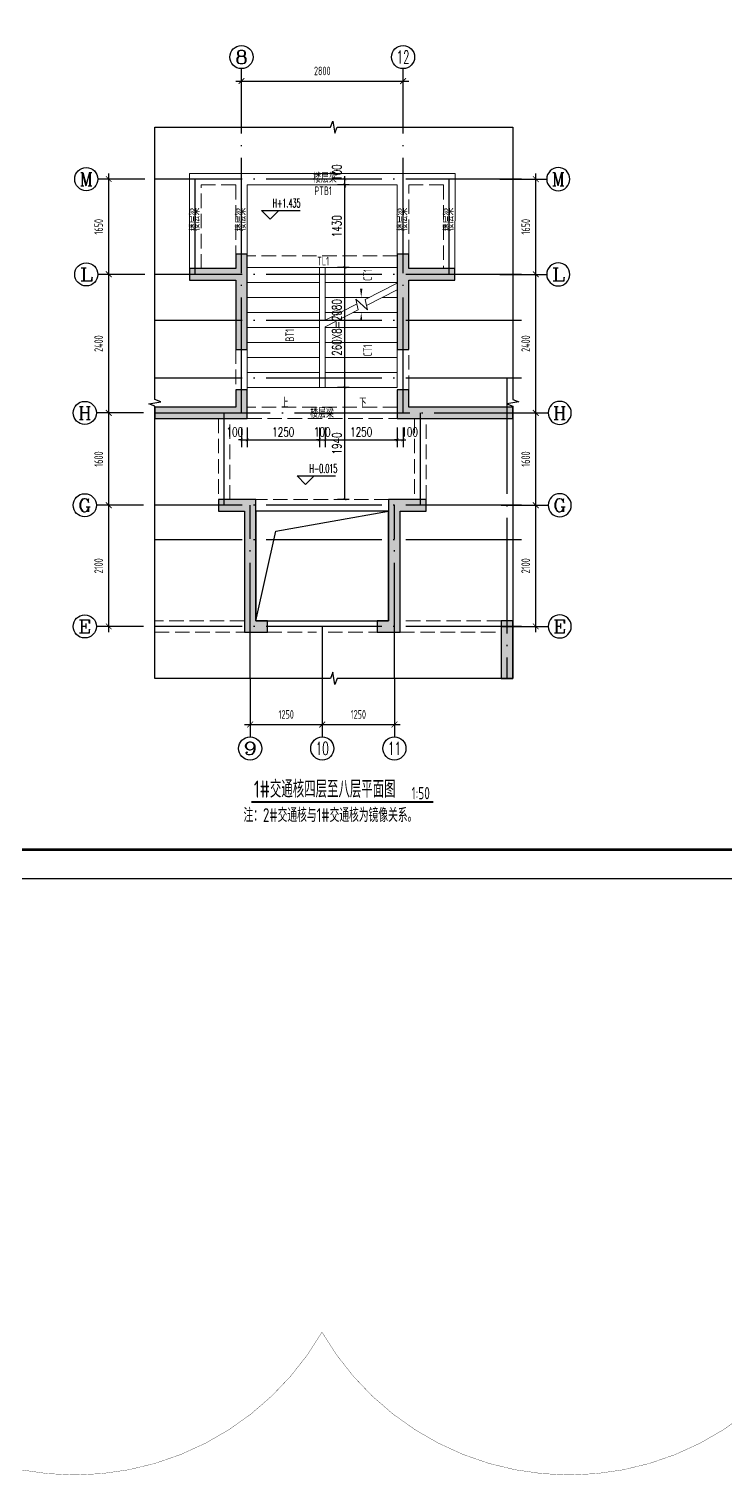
# Model space of a CAD drawing. Extents: x -668857 to 154266, y -275694 to 291306.
# Drawn here: x -13122 to -1060, y 186282 to 211339 of the extents above; entities that cross this region are included whole.
import ezdxf
from ezdxf.enums import TextEntityAlignment as Align

# ---------------------------------------------------------------- set-up
doc = ezdxf.new("R2010")
doc.units = 0
doc.header["$LTSCALE"] = 1000
doc.linetypes.add('DASH', pattern=[0.35, 0.25, -0.1])
doc.linetypes.add('DOTE', pattern=[2.42, 2, -0.2, 0.02, -0.2])
doc.layers.get('0').update_dxf_attribs({"linetype": 'CONTINUOUS'})
doc.layers.get('DEFPOINTS').update_dxf_attribs({"linetype": 'CONTINUOUS'})
for name, color, linetype in [('-TK', 7, 'CONTINUOUS'), ('A-AXIS_TEXT', 7, 'CONTINUOUS'), ('A-DOTE', 10, 'DOTE'), ('AXIS', 3, 'CONTINUOUS'), ('DIM_ELEV', 3, 'CONTINUOUS'), ('DIM_SYMB', 3, 'CONTINUOUS'), ('PUB_TEXT', 2, 'CONTINUOUS'), ('S-D洞口', 4, 'CONTINUOUS'), ('S-L主梁线', 4, 'DASH'), ('S-Q墙填充', 252, 'CONTINUOUS'), ('S-Q墙实线', 6, 'CONTINUOUS'), ('S-Y一般标注', 3, 'CONTINUOUS'), ('TEXT', 2, 'CONTINUOUS'), ('尺寸标注', 86, 'CONTINUOUS')]:
    doc.layers.add(name, color=color, linetype=linetype)
doc.layers.add('AXIS_TEXT', color=7, linetype='CONTINUOUS', lineweight=20)
doc.layers.add('STAIR', color=2, linetype='CONTINUOUS', lineweight=18)
doc.layers.add('审图修改', color=2, linetype='CONTINUOUS', plot=False)
doc.styles.add('_TCH_AXIS', font='COMPLEX', dxfattribs={"bigfont": 'GBCBIG'})
doc.styles.add('_TCH_DIM', font='SIMPLEX.shx', dxfattribs={"width": 0.7, "bigfont": 'GBCBIG.shx'})
doc.styles.add('_TCH_DIM_T3', font='SIMPLEX', dxfattribs={"width": 0.705882, "bigfont": 'GBCBIG'})
doc.styles.add('COMPLEX', font='COMPLEX')
doc.styles.add('TSSD_DIMENSION', font='Tssdeng.shx', dxfattribs={"width": 0.7, "bigfont": 'tssdchn.shx'})
doc.styles.add('TSSD_REIN', font='tssdeng.shx', dxfattribs={"width": 0.7, "height": 300, "bigfont": 'tssdchn.shx'})
doc.dimstyles.new('_TCH_ARCH&&50', dxfattribs={"dimtxt": 157.5, "dimasz": 50, "dimexe": 125, "dimexo": 150, "dimgap": 58.75, "dimtad": 1, "dimdec": 0, "dimzin": 0, "dimdsep": 46, "dimtxsty": '_TCH_DIM_T3', "dimblk": 'ARCHTICK', "dimcen": 0.09, "dimclrt": 7, "dimazin": 0, "dimtfac": 1, "dimtdec": 0, "dimtix": 1, "dimtmove": 2, "dimatfit": 3, "dimldrblk": 'ARCHTICK', "dimfxl": 0, "dimtolj": 1, "dimtzin": 0, "dimarcsym": 0})
doc.dimstyles.new('TSSD_100_100$0', dxfattribs={"dimtxt": 300, "dimasz": 80, "dimexe": 100, "dimexo": 250, "dimgap": 100, "dimtad": 1, "dimdec": 0, "dimzin": 0, "dimdsep": 46, "dimtxsty": 'TSSD_DIMENSION', "dimblk": 'ARCHTICK', "dimcen": 0, "dimdle": 100, "dimclrd": 3, "dimclre": 3, "dimclrt": 7, "dimadec": 0, "dimazin": 0, "dimtfac": 1, "dimtdec": 0, "dimtix": 1, "dimtmove": 2, "dimatfit": 3, "dimldrblk": 'ARCHTICK', "dimfxl": 0, "dimtolj": 1, "dimtzin": 0, "dimarcsym": 0})

# ---------------------------------------------------------------- blocks, each defined once
blk = doc.blocks.new('_ArchTick')
at = {"color": 0, "linetype": 'ByBlock', "const_width": 0.15}
blk.add_lwpolyline([(-0.5, -0.5), (0.5, 0.5)], dxfattribs=at)
blk = doc.blocks.new('*D372')
at = {"layer": 'DEFPOINTS', "color": 0}
for p in [(-6739, 204586), (-6639, 204586), (-6639, 204219)]:
    blk.add_point(p, dxfattribs=at)
at = {"layer": '尺寸标注', "color": 0, "lineweight": -2}
for p, q in [((-6739, 204219), (-6789, 204219)), ((-6739, 204436), (-6739, 204094)), ((-6739, 204219), (-6639, 204219)), ((-6639, 204436), (-6639, 204094)), ((-6639, 204219), (-6589, 204219))]:
    blk.add_line(p, q, dxfattribs=at)
at = {"layer": '尺寸标注', "color": 0, "lineweight": -2, "xscale": 50, "yscale": 50, "zscale": 50}
blk.add_blockref('_ArchTick', (-6739, 204219), dxfattribs=at)
at = {"layer": '尺寸标注', "color": 0, "lineweight": -2, "xscale": 50, "yscale": 50, "zscale": 50, "rotation": 180}
blk.add_blockref('_ArchTick', (-6639, 204219), dxfattribs=at)
at = {"layer": '尺寸标注', "color": 7, "insert": (-6525, 204357), "char_height": 157.5, "attachment_point": 5, "style": '_TCH_DIM_T3'}
blk.add_mtext('\\A1;100', dxfattribs=at)
blk = doc.blocks.new('*D373')
at = {"layer": 'DEFPOINTS', "color": 0}
for p in [(-7989, 204586), (-6739, 204586), (-6739, 204219)]:
    blk.add_point(p, dxfattribs=at)
at = {"layer": '尺寸标注', "color": 0, "lineweight": -2}
for p, q in [((-7989, 204436), (-7989, 204094)), ((-7989, 204219), (-6739, 204219)), ((-6739, 204436), (-6739, 204094))]:
    blk.add_line(p, q, dxfattribs=at)
at = {"layer": '尺寸标注', "color": 0, "lineweight": -2, "xscale": 50, "yscale": 50, "zscale": 50, "rotation": 180}
blk.add_blockref('_ArchTick', (-7989, 204219), dxfattribs=at)
at = {"layer": '尺寸标注', "color": 0, "lineweight": -2, "xscale": 50, "yscale": 50, "zscale": 50}
blk.add_blockref('_ArchTick', (-6739, 204219), dxfattribs=at)
at = {"layer": '尺寸标注', "color": 7, "insert": (-7364, 204357), "char_height": 157.5, "attachment_point": 5, "style": '_TCH_DIM_T3'}
blk.add_mtext('\\A1;1250', dxfattribs=at)
blk = doc.blocks.new('*D374')
at = {"layer": 'DEFPOINTS', "color": 0}
for p in [(-8089, 204586), (-7989, 204586), (-7989, 204219)]:
    blk.add_point(p, dxfattribs=at)
at = {"layer": '尺寸标注', "color": 0, "lineweight": -2}
for p, q in [((-8089, 204219), (-8139, 204219)), ((-8089, 204436), (-8089, 204094)), ((-8089, 204219), (-7989, 204219)), ((-7989, 204436), (-7989, 204094)), ((-7989, 204219), (-7939, 204219))]:
    blk.add_line(p, q, dxfattribs=at)
at = {"layer": '尺寸标注', "color": 0, "lineweight": -2, "xscale": 50, "yscale": 50, "zscale": 50}
blk.add_blockref('_ArchTick', (-8089, 204219), dxfattribs=at)
at = {"layer": '尺寸标注', "color": 0, "lineweight": -2, "xscale": 50, "yscale": 50, "zscale": 50, "rotation": 180}
blk.add_blockref('_ArchTick', (-7989, 204219), dxfattribs=at)
at = {"layer": '尺寸标注', "color": 7, "insert": (-8039, 204357), "char_height": 157.5, "attachment_point": 5, "style": '_TCH_DIM_T3'}
blk.add_mtext('\\A1;100', dxfattribs=at)
blk = doc.blocks.new('*D375')
at = {"layer": 'DEFPOINTS', "color": 0}
for p in [(-9339, 204586), (-8089, 204586), (-8089, 204219)]:
    blk.add_point(p, dxfattribs=at)
at = {"layer": '尺寸标注', "color": 0, "lineweight": -2}
for p, q in [((-9339, 204436), (-9339, 204094)), ((-9339, 204219), (-8089, 204219)), ((-8089, 204436), (-8089, 204094))]:
    blk.add_line(p, q, dxfattribs=at)
at = {"layer": '尺寸标注', "color": 0, "lineweight": -2, "xscale": 50, "yscale": 50, "zscale": 50, "rotation": 180}
blk.add_blockref('_ArchTick', (-9339, 204219), dxfattribs=at)
at = {"layer": '尺寸标注', "color": 0, "lineweight": -2, "xscale": 50, "yscale": 50, "zscale": 50}
blk.add_blockref('_ArchTick', (-8089, 204219), dxfattribs=at)
at = {"layer": '尺寸标注', "color": 7, "insert": (-8714, 204357), "char_height": 157.5, "attachment_point": 5, "style": '_TCH_DIM_T3'}
blk.add_mtext('\\A1;1250', dxfattribs=at)
blk = doc.blocks.new('*D376')
at = {"layer": 'DEFPOINTS', "color": 0}
for p in [(-9439, 204586), (-9339, 204586), (-9339, 204219)]:
    blk.add_point(p, dxfattribs=at)
at = {"layer": '尺寸标注', "color": 0, "lineweight": -2}
for p, q in [((-9439, 204219), (-9489, 204219)), ((-9439, 204436), (-9439, 204094)), ((-9439, 204219), (-9339, 204219)), ((-9339, 204436), (-9339, 204094)), ((-9339, 204219), (-9289, 204219))]:
    blk.add_line(p, q, dxfattribs=at)
at = {"layer": '尺寸标注', "color": 0, "lineweight": -2, "xscale": 50, "yscale": 50, "zscale": 50}
blk.add_blockref('_ArchTick', (-9439, 204219), dxfattribs=at)
at = {"layer": '尺寸标注', "color": 0, "lineweight": -2, "xscale": 50, "yscale": 50, "zscale": 50, "rotation": 180}
blk.add_blockref('_ArchTick', (-9339, 204219), dxfattribs=at)
at = {"layer": '尺寸标注', "color": 7, "insert": (-9553, 204357), "char_height": 157.5, "attachment_point": 5, "style": '_TCH_DIM_T3'}
blk.add_mtext('\\A1;100', dxfattribs=at)
blk = doc.blocks.new('*D377')
at = {"layer": 'DEFPOINTS', "color": 0}
for p in [(-7648, 208736), (-7420, 208736), (-7420, 208636)]:
    blk.add_point(p, dxfattribs=at)
at = {"layer": '尺寸标注', "color": 0, "lineweight": -2}
for p, q in [((-7570, 208736), (-7773, 208736)), ((-7648, 208736), (-7648, 208786)), ((-7648, 208636), (-7648, 208736)), ((-7570, 208636), (-7773, 208636)), ((-7648, 208636), (-7648, 208586))]:
    blk.add_line(p, q, dxfattribs=at)
at = {"layer": '尺寸标注', "color": 0, "lineweight": -2, "xscale": 50, "yscale": 50, "zscale": 50}
for p, rotation in [((-7648, 208736), 270), ((-7648, 208636), 90)]:
    blk.add_blockref('_ArchTick', p, dxfattribs=dict(at, rotation=rotation))
at = {"layer": '尺寸标注', "color": 7, "insert": (-7786, 208850), "char_height": 157.5, "attachment_point": 5, "rotation": 90, "style": '_TCH_DIM_T3'}
blk.add_mtext('\\A1;100', dxfattribs=at)
blk = doc.blocks.new('*D378')
at = {"layer": 'DEFPOINTS', "color": 0}
for p in [(-7648, 208636), (-7420, 208636), (-7420, 207206)]:
    blk.add_point(p, dxfattribs=at)
at = {"layer": '尺寸标注', "color": 0, "lineweight": -2}
for p, q in [((-7570, 208636), (-7773, 208636)), ((-7648, 207206), (-7648, 208636)), ((-7570, 207206), (-7773, 207206))]:
    blk.add_line(p, q, dxfattribs=at)
at = {"layer": '尺寸标注', "color": 0, "lineweight": -2, "xscale": 50, "yscale": 50, "zscale": 50}
for p, rotation in [((-7648, 208636), 90), ((-7648, 207206), 270)]:
    blk.add_blockref('_ArchTick', p, dxfattribs=dict(at, rotation=rotation))
at = {"layer": '尺寸标注', "color": 7, "insert": (-7786, 207921), "char_height": 157.5, "attachment_point": 5, "rotation": 90, "style": '_TCH_DIM_T3'}
blk.add_mtext('\\A1;1430', dxfattribs=at)
blk = doc.blocks.new('*D379')
at = {"layer": 'DEFPOINTS', "color": 0}
for p in [(-7648, 207206), (-7420, 207206), (-7420, 205126)]:
    blk.add_point(p, dxfattribs=at)
at = {"layer": '尺寸标注', "color": 0, "lineweight": -2}
for p, q in [((-7570, 207206), (-7773, 207206)), ((-7648, 205126), (-7648, 207206)), ((-7570, 205126), (-7773, 205126))]:
    blk.add_line(p, q, dxfattribs=at)
at = {"layer": '尺寸标注', "color": 0, "lineweight": -2, "xscale": 50, "yscale": 50, "zscale": 50}
for p, rotation in [((-7648, 207206), 90), ((-7648, 205126), 270)]:
    blk.add_blockref('_ArchTick', p, dxfattribs=dict(at, rotation=rotation))
at = {"layer": '尺寸标注', "color": 7, "insert": (-7786, 206166), "char_height": 157.5, "attachment_point": 5, "rotation": 90, "style": '_TCH_DIM_T3'}
blk.add_mtext('\\A1;260X8=2080', dxfattribs=at)
blk = doc.blocks.new('*D380')
at = {"layer": 'DEFPOINTS', "color": 0}
for p in [(-7648, 205126), (-7420, 205126), (-7420, 203186)]:
    blk.add_point(p, dxfattribs=at)
at = {"layer": '尺寸标注', "color": 0, "lineweight": -2}
for p, q in [((-7570, 205126), (-7773, 205126)), ((-7648, 203186), (-7648, 205126)), ((-7570, 203186), (-7773, 203186))]:
    blk.add_line(p, q, dxfattribs=at)
at = {"layer": '尺寸标注', "color": 0, "lineweight": -2, "xscale": 50, "yscale": 50, "zscale": 50}
for p, rotation in [((-7648, 205126), 90), ((-7648, 203186), 270)]:
    blk.add_blockref('_ArchTick', p, dxfattribs=dict(at, rotation=rotation))
at = {"layer": '尺寸标注', "color": 7, "insert": (-7786, 204156), "char_height": 157.5, "attachment_point": 5, "rotation": 90, "style": '_TCH_DIM_T3'}
blk.add_mtext('\\A1;1940', dxfattribs=at)
blk = doc.blocks.new('20210810.16290393')
at = {"layer": 'STAIR'}
for p, q in [((2600, 3510), (0, 3510)), ((0, 3510), (0, 2080)), ((2600, 2080), (2600, 3510)), ((0, 0), (0, 2080)), ((0, 2080), (1250, 2080)), ((0, 2080), (2600, 2080)), ((1250, 0), (1250, 2080)), ((1250, 0), (1250, 2080)), ((2600, 2080), (1350, 2080)), ((1350, 2080), (1350, 1165)), ((1350, 2080), (1350, 1165)), ((2600, 2080), (2600, 1807)), ((0, 1820), (1250, 1820)), ((2600, 1820), (1350, 1820)), ((2600, 1807), (2044, 1522)), ((0, 1560), (1250, 1560)), ((2119, 1560), (1350, 1560)), ((2082, 1347), (1884, 1530)), ((1884, 1530), (1924, 1347)), ((2044, 1522), (2082, 1347)), ((2600, 1695), (2066, 1420)), ((2600, 1560), (2338, 1560)), ((2600, 1695), (2600, 0)), ((0, 1300), (1250, 1300)), ((1902, 1449), (1350, 1165)), ((1924, 1347), (1350, 1053)), ((1612, 1300), (1350, 1300)), ((2600, 1300), (1831, 1300)), ((0, 1040), (1250, 1040)), ((1350, 1053), (1350, 0)), ((1350, 1053), (1350, 0)), ((2600, 1040), (1350, 1040)), ((0, 780), (1250, 780)), ((2600, 780), (1350, 780)), ((0, 520), (1250, 520)), ((2600, 520), (1350, 520)), ((0, 260), (1250, 260)), ((2600, 260), (1350, 260)), ((2600, 0), (0, 0))]:
    blk.add_line(p, q, dxfattribs=at)
blk = doc.blocks.new('A1')
blk.add_lwpolyline([(0, 59400), (0, 0), (84100, 0), (84100, 59400)], close=True)
at = {"const_width": 100}
blk.add_lwpolyline([(2500, 58400), (2500, 1000), (83100, 1000), (83100, 58400)], close=True, dxfattribs=at)
blk = doc.blocks.new('*D328')
at = {"layer": 'DEFPOINTS', "color": 0}
for p in [(547252, 151814), (544452, 151014), (547252, 151014)]:
    blk.add_point(p, dxfattribs=at)
at = {"layer": 'S-Y一般标注', "color": 0, "lineweight": -2}
for p, q in [((544452, 151264), (544452, 151914)), ((547252, 151264), (547252, 151914)), ((544352, 151814), (547352, 151814))]:
    blk.add_line(p, q, dxfattribs=at)
at = {"layer": 'S-Y一般标注', "color": 0, "lineweight": -2, "xscale": 100, "yscale": 100, "zscale": 100, "rotation": 180}
blk.add_blockref('_ArchTick', (544452, 151814), dxfattribs=at)
at = {"layer": 'S-Y一般标注', "color": 0, "lineweight": -2, "xscale": 100, "yscale": 100, "zscale": 100}
blk.add_blockref('_ArchTick', (547252, 151814), dxfattribs=at)
at = {"layer": 'S-Y一般标注', "color": 7, "insert": (545852, 151989), "char_height": 150, "attachment_point": 5, "style": 'TSSD_DIMENSION'}
blk.add_mtext('\\A1;2800', dxfattribs=at)
blk = doc.blocks.new('ArchTick')
at = {"color": 0, "linetype": 'ByBlock', "lineweight": -2, "const_width": 0.075}
blk.add_lwpolyline([(-0.25, -0.25), (0.25, 0.25)], dxfattribs=at)
blk = doc.blocks.new('*D329')
at = {"layer": 'DEFPOINTS', "color": 0}
for p in [(542152, 144464), (542952, 144464), (542952, 142364)]:
    blk.add_point(p, dxfattribs=at)
at = {"layer": 'S-Y一般标注', "color": 0, "lineweight": -2}
for p, q in [((542702, 144464), (542052, 144464)), ((542152, 142264), (542152, 144564)), ((542702, 142364), (542052, 142364))]:
    blk.add_line(p, q, dxfattribs=at)
at = {"layer": 'S-Y一般标注', "color": 0, "lineweight": -2, "xscale": 100, "yscale": 100, "zscale": 100}
for p, rotation in [((542152, 144464), 90), ((542152, 142364), 270)]:
    blk.add_blockref('_ArchTick', p, dxfattribs=dict(at, rotation=rotation))
at = {"layer": 'S-Y一般标注', "color": 7, "insert": (541977, 143414), "char_height": 150, "attachment_point": 5, "rotation": 90, "style": 'TSSD_DIMENSION'}
blk.add_mtext('\\A1;2100', dxfattribs=at)
blk = doc.blocks.new('*D330')
at = {"layer": 'DEFPOINTS', "color": 0}
for p in [(542152, 146064), (542952, 146064), (542952, 144464)]:
    blk.add_point(p, dxfattribs=at)
at = {"layer": 'S-Y一般标注', "color": 0, "lineweight": -2}
for p, q in [((542152, 144364), (542152, 146164)), ((542702, 146064), (542052, 146064)), ((542702, 144464), (542052, 144464))]:
    blk.add_line(p, q, dxfattribs=at)
at = {"layer": 'S-Y一般标注', "color": 0, "lineweight": -2, "xscale": 100, "yscale": 100, "zscale": 100}
for p, rotation in [((542152, 146064), 90), ((542152, 144464), 270)]:
    blk.add_blockref('_ArchTick', p, dxfattribs=dict(at, rotation=rotation))
at = {"layer": 'S-Y一般标注', "color": 7, "insert": (541977, 145264), "char_height": 150, "attachment_point": 5, "rotation": 90, "style": 'TSSD_DIMENSION'}
blk.add_mtext('\\A1;1600', dxfattribs=at)
blk = doc.blocks.new('*D331')
at = {"layer": 'DEFPOINTS', "color": 0}
for p in [(542152, 148464), (542952, 148464), (542952, 146064)]:
    blk.add_point(p, dxfattribs=at)
at = {"layer": 'S-Y一般标注', "color": 0, "lineweight": -2}
for p, q in [((542702, 148464), (542052, 148464)), ((542152, 145964), (542152, 148564)), ((542702, 146064), (542052, 146064))]:
    blk.add_line(p, q, dxfattribs=at)
at = {"layer": 'S-Y一般标注', "color": 0, "lineweight": -2, "xscale": 100, "yscale": 100, "zscale": 100}
for p, rotation in [((542152, 148464), 90), ((542152, 146064), 270)]:
    blk.add_blockref('_ArchTick', p, dxfattribs=dict(at, rotation=rotation))
at = {"layer": 'S-Y一般标注', "color": 7, "insert": (541977, 147264), "char_height": 150, "attachment_point": 5, "rotation": 90, "style": 'TSSD_DIMENSION'}
blk.add_mtext('\\A1;2400', dxfattribs=at)
blk = doc.blocks.new('*D332')
at = {"layer": 'DEFPOINTS', "color": 0}
for p in [(544602, 141464), (545852, 141464), (545852, 140664)]:
    blk.add_point(p, dxfattribs=at)
at = {"layer": 'S-Y一般标注', "color": 0, "lineweight": -2}
for p, q in [((544602, 141214), (544602, 140564)), ((545852, 141214), (545852, 140564)), ((544502, 140664), (545952, 140664))]:
    blk.add_line(p, q, dxfattribs=at)
at = {"layer": 'S-Y一般标注', "color": 0, "lineweight": -2, "xscale": 100, "yscale": 100, "zscale": 100, "rotation": 180}
blk.add_blockref('_ArchTick', (544602, 140664), dxfattribs=at)
at = {"layer": 'S-Y一般标注', "color": 0, "lineweight": -2, "xscale": 100, "yscale": 100, "zscale": 100}
blk.add_blockref('_ArchTick', (545852, 140664), dxfattribs=at)
at = {"layer": 'S-Y一般标注', "color": 7, "insert": (545227, 140839), "char_height": 150, "attachment_point": 5, "style": 'TSSD_DIMENSION'}
blk.add_mtext('\\A1;1250', dxfattribs=at)
blk = doc.blocks.new('*D333')
at = {"layer": 'DEFPOINTS', "color": 0}
for p in [(542152, 150114), (542952, 150114), (542952, 148464)]:
    blk.add_point(p, dxfattribs=at)
at = {"layer": 'S-Y一般标注', "color": 0, "lineweight": -2}
for p, q in [((542702, 150114), (542052, 150114)), ((542152, 148364), (542152, 150214)), ((542702, 148464), (542052, 148464))]:
    blk.add_line(p, q, dxfattribs=at)
at = {"layer": 'S-Y一般标注', "color": 0, "lineweight": -2, "xscale": 100, "yscale": 100, "zscale": 100}
for p, rotation in [((542152, 150114), 90), ((542152, 148464), 270)]:
    blk.add_blockref('_ArchTick', p, dxfattribs=dict(at, rotation=rotation))
at = {"layer": 'S-Y一般标注', "color": 7, "insert": (541977, 149289), "char_height": 150, "attachment_point": 5, "rotation": 90, "style": 'TSSD_DIMENSION'}
blk.add_mtext('\\A1;1650', dxfattribs=at)
blk = doc.blocks.new('*D334')
at = {"layer": 'DEFPOINTS', "color": 0}
for p in [(545852, 141464), (547102, 141464), (547102, 140664)]:
    blk.add_point(p, dxfattribs=at)
at = {"layer": 'S-Y一般标注', "color": 0, "lineweight": -2}
for p, q in [((545852, 141214), (545852, 140564)), ((547102, 141214), (547102, 140564)), ((545752, 140664), (547202, 140664))]:
    blk.add_line(p, q, dxfattribs=at)
at = {"layer": 'S-Y一般标注', "color": 0, "lineweight": -2, "xscale": 100, "yscale": 100, "zscale": 100, "rotation": 180}
blk.add_blockref('_ArchTick', (545852, 140664), dxfattribs=at)
at = {"layer": 'S-Y一般标注', "color": 0, "lineweight": -2, "xscale": 100, "yscale": 100, "zscale": 100}
blk.add_blockref('_ArchTick', (547102, 140664), dxfattribs=at)
at = {"layer": 'S-Y一般标注', "color": 7, "insert": (546477, 140839), "char_height": 150, "attachment_point": 5, "style": 'TSSD_DIMENSION'}
blk.add_mtext('\\A1;1250', dxfattribs=at)
blk = doc.blocks.new('_AXISO')
blk.add_circle((0, 0), 0.5)
at = {"layer": 'A-AXIS_TEXT', "style": 'COMPLEX', "width": 1.041667}
blk.add_attdef('A', text='', height=0.56, dxfattribs=at).set_placement((-0.25, -0.28), (0.25, -0.28), align=Align.FIT)
blk = doc.blocks.new('*D336')
at = {"layer": 'DEFPOINTS', "color": 0}
for p in [(548751, 144464), (549551, 144464), (548751, 142364)]:
    blk.add_point(p, dxfattribs=at)
at = {"layer": 'S-Y一般标注', "color": 0, "lineweight": -2}
for p, q in [((549001, 144464), (549651, 144464)), ((549551, 142264), (549551, 144564)), ((549001, 142364), (549651, 142364))]:
    blk.add_line(p, q, dxfattribs=at)
at = {"layer": 'S-Y一般标注', "color": 0, "lineweight": -2, "xscale": 100, "yscale": 100, "zscale": 100}
for p, rotation in [((549551, 144464), 90), ((549551, 142364), 270)]:
    blk.add_blockref('_ArchTick', p, dxfattribs=dict(at, rotation=rotation))
at = {"layer": 'S-Y一般标注', "color": 7, "insert": (549376, 143414), "char_height": 150, "attachment_point": 5, "rotation": 90, "style": 'TSSD_DIMENSION'}
blk.add_mtext('\\A1;2100', dxfattribs=at)
blk = doc.blocks.new('*D337')
at = {"layer": 'DEFPOINTS', "color": 0}
for p in [(548751, 146064), (549551, 146064), (548751, 144464)]:
    blk.add_point(p, dxfattribs=at)
at = {"layer": 'S-Y一般标注', "color": 0, "lineweight": -2}
for p, q in [((549551, 144364), (549551, 146164)), ((549001, 146064), (549651, 146064)), ((549001, 144464), (549651, 144464))]:
    blk.add_line(p, q, dxfattribs=at)
at = {"layer": 'S-Y一般标注', "color": 0, "lineweight": -2, "xscale": 100, "yscale": 100, "zscale": 100}
for p, rotation in [((549551, 146064), 90), ((549551, 144464), 270)]:
    blk.add_blockref('_ArchTick', p, dxfattribs=dict(at, rotation=rotation))
at = {"layer": 'S-Y一般标注', "color": 7, "insert": (549376, 145264), "char_height": 150, "attachment_point": 5, "rotation": 90, "style": 'TSSD_DIMENSION'}
blk.add_mtext('\\A1;1600', dxfattribs=at)
blk = doc.blocks.new('*D338')
at = {"layer": 'DEFPOINTS', "color": 0}
for p in [(548751, 148464), (549551, 148464), (548751, 146064)]:
    blk.add_point(p, dxfattribs=at)
at = {"layer": 'S-Y一般标注', "color": 0, "lineweight": -2}
for p, q in [((549001, 148464), (549651, 148464)), ((549551, 145964), (549551, 148564)), ((549001, 146064), (549651, 146064))]:
    blk.add_line(p, q, dxfattribs=at)
at = {"layer": 'S-Y一般标注', "color": 0, "lineweight": -2, "xscale": 100, "yscale": 100, "zscale": 100}
for p, rotation in [((549551, 148464), 90), ((549551, 146064), 270)]:
    blk.add_blockref('_ArchTick', p, dxfattribs=dict(at, rotation=rotation))
at = {"layer": 'S-Y一般标注', "color": 7, "insert": (549376, 147264), "char_height": 150, "attachment_point": 5, "rotation": 90, "style": 'TSSD_DIMENSION'}
blk.add_mtext('\\A1;2400', dxfattribs=at)
blk = doc.blocks.new('*D335')
at = {"layer": 'DEFPOINTS', "color": 0}
for p in [(548751, 150114), (549551, 150114), (548751, 148464)]:
    blk.add_point(p, dxfattribs=at)
at = {"layer": 'S-Y一般标注', "color": 0, "lineweight": -2}
for p, q in [((549001, 150114), (549651, 150114)), ((549551, 148364), (549551, 150214)), ((549001, 148464), (549651, 148464))]:
    blk.add_line(p, q, dxfattribs=at)
at = {"layer": 'S-Y一般标注', "color": 0, "lineweight": -2, "xscale": 100, "yscale": 100, "zscale": 100}
for p, rotation in [((549551, 150114), 90), ((549551, 148464), 270)]:
    blk.add_blockref('_ArchTick', p, dxfattribs=dict(at, rotation=rotation))
at = {"layer": 'S-Y一般标注', "color": 7, "insert": (549376, 149289), "char_height": 150, "attachment_point": 5, "rotation": 90, "style": 'TSSD_DIMENSION'}
blk.add_mtext('\\A1;1650', dxfattribs=at)
blk = doc.blocks.new('20210810.17493656')
at = {"layer": 'AXIS'}
for p, q in [((2914.6, 10964.4), (2914.6, 11979)), ((5714.6, 10964.4), (5714.6, 11979)), ((1239.6, 10064.4), (425, 10064.4)), ((7389, 10064.4), (8203.6, 10064.4)), ((1239.6, 8414.4), (425, 8414.4)), ((7389, 8414.4), (8203.6, 8414.4)), ((1214.6, 6014.6), (400, 6014.6)), ((7414, 6014.6), (8228.6, 6014.6)), ((1214.6, 4414.4), (400, 4414.4)), ((7414, 4414.4), (8228.6, 4414.4)), ((1214.6, 2314.4), (400, 2314.4)), ((7414, 2314.4), (8228.6, 2314.4)), ((3065.1, 1414.6), (3065.1, 400)), ((4314.6, 1414.6), (4314.6, 400)), ((5565.1, 1414.6), (5565.1, 400))]:
    blk.add_line(p, q, dxfattribs=at)
ref = blk.add_blockref('_AXISO', (2914.6, 12179), dxfattribs=dict(at, xscale=400, yscale=400, zscale=400))
ref.add_attrib('A', '8', dxfattribs={"layer": 'AXIS_TEXT', "height": 226.3, "style": '_TCH_AXIS', "width": 1.5}).set_placement((2801.5, 12065.8), (3027.8, 12065.8), align=Align.FIT)
ref = blk.add_blockref('_AXISO', (5714.6, 12179), dxfattribs=dict(at, xscale=400, yscale=400, zscale=400))
ref.add_attrib('A', '12', dxfattribs={"layer": 'AXIS_TEXT', "height": 226.27, "style": '_TCH_AXIS', "width": 0.724138}).set_placement((5601.5, 12065.8), (5827.8, 12065.8), align=Align.FIT)
ref = blk.add_blockref('_AXISO', (225, 10064.4), dxfattribs=dict(at, xscale=400, yscale=400, zscale=400))
ref.add_attrib('A', 'M', dxfattribs={"layer": 'AXIS_TEXT', "height": 226.3, "style": '_TCH_AXIS'}).set_placement((111.9, 9951.2), (338.1, 9951.2), align=Align.FIT)
ref = blk.add_blockref('_AXISO', (8403.6, 10064.4), dxfattribs=dict(at, xscale=-400, yscale=400, zscale=400))
ref.add_attrib('A', 'M', dxfattribs={"layer": 'AXIS_TEXT', "height": 226.3, "style": '_TCH_AXIS'}).set_placement((8290.4, 9951.2), (8516.7, 9951.2), align=Align.FIT)
ref = blk.add_blockref('_AXISO', (225, 8414.4), dxfattribs=dict(at, xscale=400, yscale=400, zscale=400))
ref.add_attrib('A', 'L', dxfattribs={"layer": 'AXIS_TEXT', "height": 226.3, "style": '_TCH_AXIS', "width": 1.4}).set_placement((111.9, 8301.2), (338.1, 8301.2), align=Align.FIT)
ref = blk.add_blockref('_AXISO', (8403.6, 8414.4), dxfattribs=dict(at, xscale=-400, yscale=400, zscale=400))
ref.add_attrib('A', 'L', dxfattribs={"layer": 'AXIS_TEXT', "height": 226.3, "style": '_TCH_AXIS', "width": 1.4}).set_placement((8290.4, 8301.2), (8516.7, 8301.2), align=Align.FIT)
ref = blk.add_blockref('_AXISO', (200, 6014.6), dxfattribs=dict(at, xscale=400, yscale=400, zscale=400))
ref.add_attrib('A', 'H', dxfattribs={"layer": 'AXIS_TEXT', "height": 226.3, "style": '_TCH_AXIS', "width": 1.05}).set_placement((86.9, 5901.5), (313.1, 5901.5), align=Align.FIT)
ref = blk.add_blockref('_AXISO', (8428.6, 6014.6), dxfattribs=dict(at, xscale=-400, yscale=400, zscale=400))
ref.add_attrib('A', 'H', dxfattribs={"layer": 'AXIS_TEXT', "height": 226.3, "style": '_TCH_AXIS', "width": 1.05}).set_placement((8315.4, 5901.5), (8541.7, 5901.5), align=Align.FIT)
ref = blk.add_blockref('_AXISO', (200, 4414.4), dxfattribs=dict(at, xscale=400, yscale=400, zscale=400))
ref.add_attrib('A', 'G', dxfattribs={"layer": 'AXIS_TEXT', "height": 226.3, "style": '_TCH_AXIS', "width": 1.166667}).set_placement((86.9, 4301.2), (313.1, 4301.2), align=Align.FIT)
ref = blk.add_blockref('_AXISO', (8428.6, 4414.4), dxfattribs=dict(at, xscale=-400, yscale=400, zscale=400))
ref.add_attrib('A', 'G', dxfattribs={"layer": 'AXIS_TEXT', "height": 226.3, "style": '_TCH_AXIS', "width": 1.166667}).set_placement((8315.4, 4301.2), (8541.7, 4301.2), align=Align.FIT)
ref = blk.add_blockref('_AXISO', (200, 2314.4), dxfattribs=dict(at, xscale=400, yscale=400, zscale=400))
ref.add_attrib('A', 'E', dxfattribs={"layer": 'AXIS_TEXT', "height": 226.3, "style": '_TCH_AXIS', "width": 1.3125}).set_placement((86.9, 2201.2), (313.1, 2201.2), align=Align.FIT)
ref = blk.add_blockref('_AXISO', (8428.6, 2314.4), dxfattribs=dict(at, xscale=-400, yscale=400, zscale=400))
ref.add_attrib('A', 'E', dxfattribs={"layer": 'AXIS_TEXT', "height": 226.3, "style": '_TCH_AXIS', "width": 1.3125}).set_placement((8315.4, 2201.2), (8541.7, 2201.2), align=Align.FIT)
ref = blk.add_blockref('_AXISO', (3065.1, 200), dxfattribs=dict(at, xscale=400, yscale=400, zscale=400))
ref.add_attrib('A', '9', dxfattribs={"layer": 'AXIS_TEXT', "height": 226.3, "style": '_TCH_AXIS', "width": 1.5}).set_placement((2952, 86.9), (3178.2, 86.9), align=Align.FIT)
ref = blk.add_blockref('_AXISO', (4314.6, 200), dxfattribs=dict(at, xscale=400, yscale=400, zscale=400))
ref.add_attrib('A', '10', dxfattribs={"layer": 'AXIS_TEXT', "height": 226.27, "style": '_TCH_AXIS', "width": 0.724138}).set_placement((4201.5, 86.9), (4427.8, 86.9), align=Align.FIT)
ref = blk.add_blockref('_AXISO', (5565.1, 200), dxfattribs=dict(at, xscale=400, yscale=400, zscale=400))
ref.add_attrib('A', '11', dxfattribs={"layer": 'AXIS_TEXT', "height": 226.27, "style": '_TCH_AXIS', "width": 0.875}).set_placement((5452, 86.9), (5678.2, 86.9), align=Align.FIT)
at = {"layer": 'S-Y一般标注'}
for base, p1, p2, picture, middle in [((5714.6, 11764.4), (2914.6, 10964.4), (5714.6, 10964.4), '*D328', (4314.6, 11939.4)), ((4314.6, 614.6), (3064.6, 1414.6), (4314.6, 1414.6), '*D332', (3689.6, 789.6)), ((5564.6, 614.6), (4314.6, 1414.6), (5564.6, 1414.6), '*D334', (4939.6, 789.6))]:
    dim = blk.add_linear_dim(base=base, p1=p1, p2=p2, dimstyle='TSSD_100_100$0', override={"dimtxt": 150, "dimtxsty": 'TSSD_DIMENSION', "dimldrblk": 'ArchTick'}, dxfattribs=at)
    dim.commit()
    dim.dimension.update_dxf_attribs({"geometry": picture, "text_midpoint": middle, "insert": (-541537, -140049.3)})
for base, p1, p2, picture, middle in [((614.6, 10064.4), (1414.6, 8414.4), (1414.6, 10064.4), '*D333', (439.6, 9239.4)), ((8014, 10064.4), (7214, 8414.4), (7214, 10064.4), '*D335', (7839, 9239.4)), ((614.6, 8414.4), (1414.6, 6014.6), (1414.6, 8414.4), '*D331', (439.6, 7214.5)), ((8014, 8414.4), (7214, 6014.6), (7214, 8414.4), '*D338', (7839, 7214.5)), ((614.6, 6014.6), (1414.6, 4414.4), (1414.6, 6014.6), '*D330', (439.6, 5214.5)), ((8014, 6014.6), (7214, 4414.4), (7214, 6014.6), '*D337', (7839, 5214.5)), ((614.6, 4414.4), (1414.6, 2314.4), (1414.6, 4414.4), '*D329', (439.6, 3364.4)), ((8014, 4414.4), (7214, 2314.4), (7214, 4414.4), '*D336', (7839, 3364.4))]:
    dim = blk.add_linear_dim(base=base, p1=p1, p2=p2, angle=90, dimstyle='TSSD_100_100$0', override={"dimtxt": 150, "dimtxsty": 'TSSD_DIMENSION', "dimldrblk": 'ArchTick'}, dxfattribs=at)
    dim.commit()
    dim.dimension.update_dxf_attribs({"geometry": picture, "text_midpoint": middle, "insert": (-541537, -140049.3)})

msp = doc.modelspace()

# ---------------------------------------------------------------- hatches: boundary and pattern name
at = {"layer": 'S-Q墙填充'}
h = msp.add_hatch(color=252, dxfattribs=at)
h.dxf.hatch_style = 1
h.paths.add_polyline_path([(-9338.91, 207086.32), (-9338.91, 207436.32), (-9538.91, 207436.32), (-9538.91, 207186.32), (-10339.03, 207186.32), (-10339.03, 206986.32), (-9538.91, 206986.32), (-9538.91, 205786.32), (-9338.91, 205786.32)])
h = msp.add_hatch(color=252, dxfattribs=at)
h.dxf.hatch_style = 1
h.paths.add_polyline_path([(-6738.91, 207086.32), (-6738.91, 205786.32), (-6538.91, 205786.32), (-6538.91, 206986.32), (-5739.3, 206986.32), (-5739.3, 207186.32), (-6538.91, 207186.32), (-6538.91, 207436.32), (-6738.91, 207436.32)])
h = msp.add_hatch(color=252, dxfattribs=at)
h.dxf.hatch_style = 1
h.paths.add_polyline_path([(-9338.91, 204586.59), (-9338.91, 205086.59), (-9538.91, 205086.59), (-9538.91, 204786.59), (-9738.97, 204786.59), (-10938.91, 204786.59), (-10938.91, 204586.59), (-9738.97, 204586.59)])
h = msp.add_hatch(color=252, dxfattribs=at)
h.dxf.hatch_style = 1
h.paths.add_polyline_path([(-6538.91, 204786.59), (-6538.91, 205086.59), (-6738.91, 205086.59), (-6738.91, 204586.59), (-6339.03, 204586.59), (-4738.91, 204586.59), (-4738.91, 204786.59), (-6339.03, 204786.59)])
h = msp.add_hatch(color=252, dxfattribs=at)
h.dxf.hatch_style = 1
h.paths.add_polyline_path([(-9188.91, 203186.32), (-9838.97, 203186.32), (-9838.97, 202986.32), (-9388.91, 202986.32), (-9388.91, 200886.32), (-8988.91, 200886.32), (-8988.91, 201086.32), (-9188.91, 201086.32)])
h = msp.add_hatch(color=252, dxfattribs=at)
h.dxf.hatch_style = 1
h.paths.add_polyline_path([(-6888.91, 201086.32), (-7088.91, 201086.32), (-7088.91, 200886.32), (-6688.91, 200886.32), (-6688.91, 202986.32), (-6239.03, 202986.32), (-6239.03, 203186.32), (-6888.91, 203186.32)])
h = msp.add_hatch(color=252, dxfattribs=at)
h.dxf.hatch_style = 1
h.paths.add_polyline_path([(-4738.91, 200086.59), (-4738.92, 201086.32), (-4938.92, 201086.32), (-4938.91, 200086.59)])

# ---------------------------------------------------------------- linework, layer by layer
at = {"layer": 'A-DOTE'}
for p, q in [((-9438.91, 204686.59), (-9438.91, 209636.32)), ((-6638.91, 204686.59), (-6638.91, 209636.32)), ((-4588.9, 208736.32), (-10938.91, 208736.32)), ((-10238.91, 207086.32), (-10238.91, 208736.32)), ((-5838.91, 207086.32), (-5838.91, 208736.32)), ((-4588.9, 207086.32), (-10938.91, 207086.32)), ((-4588.9, 206286.32), (-10938.91, 206286.32)), ((-4588.9, 205286.32), (-10938.91, 205286.32)), ((-4839.12, 205286.32), (-4838.91, 200086.59)), ((-10938.91, 204686.59), (-4588.9, 204686.59)), ((-9738.91, 203086.32), (-9738.91, 204686.32)), ((-6338.91, 203086.32), (-6338.91, 204686.32)), ((-4588.9, 203086.32), (-10938.91, 203086.32)), ((-9288.91, 200086.58), (-9288.91, 203086.32)), ((-6788.91, 200086.59), (-6788.91, 203086.32)), ((-4588.9, 202486.32), (-10938.91, 202486.32)), ((-4588.9, 200986.32), (-10938.91, 200986.32)), ((-8038.91, 200986.32), (-8038.91, 200086.59))]:
    msp.add_line(p, q, dxfattribs=at)
at = {"layer": 'DIM_ELEV', "color": 6}
for p, q in [((-8939.3, 208044.19), (-9089.3, 208194.19)), ((-9089.3, 208194.19), (-8424.38, 208194.19)), ((-8939.3, 208044.19), (-8789.3, 208194.19)), ((-8326.68, 203445.28), (-8476.68, 203595.28)), ((-8476.68, 203595.28), (-7811.76, 203595.28)), ((-8326.68, 203445.28), (-8476.68, 203595.28)), ((-8476.68, 203595.28), (-7811.76, 203595.28)), ((-8326.68, 203445.28), (-8176.68, 203595.28)), ((-8326.68, 203445.28), (-8176.68, 203595.28))]:
    msp.add_line(p, q, dxfattribs=at)
at = {"layer": 'DIM_SYMB'}
for points in [[(-10938.91, 209636.32), (-7895.16, 209636.32), (-7856.95, 209741.32), (-7819.92, 209531.32), (-7782.66, 209636.32), (-4738.91, 209636.32)], [(-10938.91, 200086.32), (-10938.91, 204805.07), (-11043.91, 204843.29), (-10833.91, 204880.31), (-10938.91, 204917.57), (-10938.91, 209636.32)], [(-4738.91, 209636.32), (-4738.91, 204917.57), (-4633.91, 204879.35), (-4843.91, 204842.32), (-4738.91, 204805.07), (-4738.91, 200086.32)], [(-4738.91, 200086.32), (-7782.66, 200086.32), (-7820.88, 199981.32), (-7857.91, 200191.32), (-7895.16, 200086.32), (-10938.91, 200086.32)]]:
    msp.add_lwpolyline(points, dxfattribs=at)
for points in [[(-8713.91, 204996.32, 0, 0, 0), (-8713.91, 207921.32, 0, 0, 0), (-7363.91, 207921.32, 0, 0, 0), (-7363.91, 206686.32, 0, 40, 0), (-7363.91, 206836.32, 0, 0, 0)], [(-7363.91, 204996.32, 0, 0, 0), (-7363.91, 206426.32, 0, 40, 0), (-7363.91, 206276.32, 0, 0, 0)]]:
    msp.add_lwpolyline(points, format="xyseb", dxfattribs=at)
at = {"layer": 'DIM_SYMB', "const_width": 35}
msp.add_lwpolyline([(-9269.98, 197942.78), (-6115.36, 197942.78)], dxfattribs=at)
at = {"layer": 'S-D洞口', "color": 5}
msp.add_lwpolyline([(-9188.91, 201086.32), (-6888.91, 201086.32), (-6888.91, 202986.32), (-9188.91, 202986.32), (-9188.91, 201086.32), (-8842.08, 202639.49), (-6888.91, 202986.32)], dxfattribs=at)
msp.add_lwpolyline([(-9188.91, 201086.32), (-6888.91, 201086.32), (-6888.91, 202986.32), (-9188.91, 202986.32), (-9188.91, 201086.32), (-8842.08, 202639.49), (-6888.91, 202986.32)], dxfattribs=at)
at = {"layer": 'S-L主梁线', "linetype": 'ByBlock', "lineweight": 18}
for p, q in [((-10339.33, 208836.32), (-10339.03, 207186.32)), ((-5739.12, 208836.32), (-10339.33, 208836.32)), ((-5739.3, 207186.32), (-5739.12, 208836.32)), ((-9188.91, 202986.32), (-6888.91, 202986.32)), ((-8038.89, 201086.32), (-8988.91, 201086.32)), ((-7088.91, 201086.32), (-8038.89, 201086.32))]:
    msp.add_line(p, q, dxfattribs=at)
at = {"layer": 'S-L主梁线', "linetype": 'DASH', "lineweight": 18}
for p, q in [((-10139.2, 208636.23), (-9538.91, 208636.3)), ((-10139.05, 207186.32), (-10139.2, 208636.23)), ((-9538.91, 208636.3), (-9538.91, 207436.32)), ((-9338.91, 207436.32), (-9338.91, 208636.32)), ((-9338.91, 208636.32), (-6739.39, 208636.32)), ((-6739.4, 208636.32), (-6738.94, 207436.32)), ((-6538.91, 207436.32), (-6539.57, 208636.32)), ((-6539.39, 208636.32), (-5938.93, 208636.32)), ((-5939.14, 208636.32), (-5939.29, 207186.32)), ((-6738.94, 207406.32), (-9338.91, 207406.32)), ((-9338.91, 207206.32), (-6738.91, 207206.32)), ((-9538.91, 205786.32), (-9538.91, 205086.59)), ((-9338.91, 205086.59), (-9338.91, 205786.32)), ((-6738.91, 205786.32), (-6738.91, 205086.59)), ((-6538.91, 205086.59), (-6538.91, 205786.32)), ((-6738.91, 204786.59), (-9338.91, 204786.59)), ((-9838.97, 204586.59), (-9838.97, 203186.32)), ((-9638.97, 203186.32), (-9638.97, 204586.59)), ((-9338.91, 204586.59), (-6738.91, 204586.59)), ((-6439.03, 204586.59), (-6439.03, 203186.32)), ((-6239.03, 203186.32), (-6239.03, 204586.59)), ((-6888.91, 203186.32), (-9188.91, 203186.32)), ((-9388.91, 201086.32), (-10938.91, 201086.32)), ((-4938.92, 201086.32), (-6688.91, 201086.32)), ((-10938.91, 200886.32), (-9388.91, 200886.32)), ((-8988.91, 200886.32), (-8138.89, 200886.32)), ((-7938.89, 200886.32), (-7088.91, 200886.32)), ((-6688.91, 200886.32), (-4938.92, 200886.32))]:
    msp.add_line(p, q, dxfattribs=at)
at = {"layer": 'S-Q墙实线'}
msp.add_lwpolyline([(-9338.91, 207086.32), (-9338.91, 207436.32), (-9538.91, 207436.32), (-9538.91, 207186.32), (-10339.03, 207186.32), (-10339.03, 206986.32), (-9538.91, 206986.32), (-9538.91, 205786.32), (-9338.91, 205786.32), (-9338.91, 207086.32)], dxfattribs=at)
for points in [[(-6738.91, 207086.32), (-6738.91, 205786.32), (-6538.91, 205786.32), (-6538.91, 206986.32), (-5739.3, 206986.32), (-5739.3, 207186.32), (-6538.91, 207186.32), (-6538.91, 207436.32), (-6738.91, 207436.32)], [(-9338.91, 204586.59), (-9338.91, 205086.59), (-9538.91, 205086.59), (-9538.91, 204786.59), (-9738.97, 204786.59), (-10938.91, 204786.59), (-10938.91, 204586.59), (-9738.97, 204586.59)], [(-6538.91, 204786.59), (-6538.91, 205086.59), (-6738.91, 205086.59), (-6738.91, 204586.59), (-6339.03, 204586.59), (-4738.91, 204586.59), (-4738.91, 204786.59), (-6339.03, 204786.59)], [(-9188.91, 203186.32), (-9838.97, 203186.32), (-9838.97, 202986.32), (-9388.91, 202986.32), (-9388.91, 202486.32), (-9388.91, 200886.32), (-8988.91, 200886.32), (-8988.91, 201086.32), (-9188.91, 201086.32), (-9188.91, 202486.32)], [(-6688.91, 200886.32), (-6688.91, 202486.32), (-6688.91, 202986.32), (-6239.03, 202986.32), (-6239.03, 203186.32), (-6888.91, 203186.32), (-6888.91, 202486.32), (-6888.91, 201086.32), (-7088.91, 201086.32), (-7088.91, 200886.32)], [(-4738.91, 200086.59), (-4738.92, 201086.32), (-4938.92, 201086.32), (-4938.91, 200086.59)]]:
    msp.add_lwpolyline(points, close=True, dxfattribs=at)
at = {"layer": '审图修改', "const_width": 5}
msp.add_lwpolyline([(-33752.09, 231605.36, -0.57735027), (-25182.76, 231605.36, -0.57735027), (-16613.43, 231605.36, -0.57735027), (-8044.11, 231605.36, -0.57735027), (525.22, 231605.36, -0.57735027), (9094.55, 231605.36, -0.57735027), (9094.55, 223036.04, -0.57735027), (9094.55, 214466.71, -0.57735027), (9094.55, 205897.38, -0.57735027), (9094.55, 197328.05, -0.57735027), (9094.55, 188758.72, -0.57735027), (525.22, 188758.72, -0.57735027), (-8044.11, 188758.72, -0.57735027), (-16613.43, 188758.72, -0.57735027), (-25182.76, 188758.72, -0.57735027), (-33752.09, 188758.72, -0.57735027), (-33752.09, 197328.05, -0.57735027), (-33752.09, 205897.38, -0.57735027), (-33752.09, 214466.71, -0.57735027), (-33752.09, 223036.04, -0.57735027), (-33752.09, 231605.36, -0.57735027), (-33752.09, 231605.36, -0.57735027)], format="xyb", dxfattribs=at)

# ---------------------------------------------------------------- block references
at = {"layer": '-TK', "xscale": 0.5, "yscale": 0.5, "zscale": 0.5}
msp.add_blockref('A1', (-27340.11, 196618.49), dxfattribs=at)
at = {"layer": 'S-Y一般标注'}
msp.add_blockref('20210810.17493656', (-12353.52, 198671.95), dxfattribs=at)
at = {"layer": 'STAIR'}
msp.add_blockref('20210810.16290393', (-9338.91, 205126.32), dxfattribs=at)

# ---------------------------------------------------------------- texts
at = {"layer": 'PUB_TEXT', "color": 6, "style": '_TCH_DIM', "width": 0.494118}
for s, p in [('H+1.435', (-8897.87, 208246.69)), ('H-0.015', (-8260.41, 203647.78))]:
    msp.add_text(s, height=148.75, dxfattribs=at).set_placement(p)
at = {"layer": 'PUB_TEXT', "width": 0.7}
for s, height, style, p in [('上', 178.72, '_TCH_DIM', (-8750.4, 204771.27)), ('下', 178.72, '_TCH_DIM', (-7397.14, 204771.27)), ('1#交通核四层至八层平面图', 297.5, 'TSSD_REIN', (-9223.53, 198019.14)), ('1:50', 212.5, 'TSSD_REIN', (-6492.45, 197991.13))]:
    msp.add_text(s, height=height, dxfattribs=dict(at, style=style)).set_placement(p)
at = {"layer": 'PUB_TEXT', "color": 1, "style": 'TSSD_REIN', "width": 0.7}
msp.add_text('注：2#交通核与1#交通核为镜像关系。', height=241.1348, dxfattribs=at).set_placement((-9404.06, 197596.62))
at = {"layer": 'TEXT', "color": 230, "style": 'TSSD_REIN', "width": 0.7}
for s, p in [('楼层梁', (-7992.23, 208675.68)), ('PTB1', (-8023.62, 208460.47)), ('TL1', (-8022.81, 207241.97)), ('楼层梁', (-8042.73, 204603.12))]:
    msp.add_text(s, height=150, dxfattribs=at).set_placement(p, align=Align.CENTER)
for s, p in [('楼层梁', (-10165.83, 208038.4)), ('楼层梁', (-9365.83, 208038.4)), ('楼层梁', (-6565.83, 208038.4)), ('楼层梁', (-5765.83, 208038.44)), ('CT1', (-7177.04, 207076.44)), ('BT1', (-8527.04, 206031.76)), ('CT1', (-7177.04, 205767.55))]:
    msp.add_text(s, height=150, rotation=90, dxfattribs=at).set_placement(p, align=Align.CENTER)

# ---------------------------------------------------------------- dimensions: what is measured, and where the dimension line sits
at = {"layer": '尺寸标注', "color": 106}
for base, p1, p2, angle, picture, middle in [((-7648.45, 208736.32), (-7419.94, 208636.32), (-7419.94, 208736.32), 90, '*D377', (-7785.95, 208849.96)), ((-9338.91, 204219.48), (-9438.91, 204586.32), (-9338.91, 204586.32), 0, '*D376', (-9552.55, 204356.98)), ((-6638.91, 204219.48), (-6738.91, 204586.32), (-6638.91, 204586.32), 0, '*D372', (-6525.26, 204356.98))]:
    dim = msp.add_linear_dim(base=base, p1=p1, p2=p2, angle=angle, dimstyle='_TCH_ARCH&&50', dxfattribs=at)
    dim.commit()
    dim.dimension.update_dxf_attribs({"geometry": picture, "text_midpoint": middle, "dimtype": 161})
for p1, p2, distance, picture, middle in [((-7419.94, 207206.32), (-7419.94, 208636.32), 228.51, '*D378', (-7785.95, 207921.32)), ((-7419.94, 203186.32), (-7419.94, 205126.32), 228.51, '*D380', (-7785.95, 204156.32)), ((-9338.91, 204586.32), (-8088.91, 204586.32), -366.84, '*D375', (-8713.91, 204356.98)), ((-8088.91, 204586.32), (-7988.91, 204586.32), -366.84, '*D374', (-8038.91, 204356.98)), ((-7988.91, 204586.32), (-6738.91, 204586.32), -366.84, '*D373', (-7363.91, 204356.98))]:
    dim = msp.add_aligned_dim(p1=p1, p2=p2, distance=distance, dimstyle='_TCH_ARCH&&50', dxfattribs=at)
    dim.commit()
    dim.dimension.update_dxf_attribs({"geometry": picture, "text_midpoint": middle})
dim = msp.add_aligned_dim(p1=(-7419.94, 205126.32), p2=(-7419.94, 207206.32), distance=228.51, text='260X8=2080', dimstyle='_TCH_ARCH&&50', dxfattribs=at)
dim.commit()
dim.dimension.update_dxf_attribs({"geometry": '*D379', "text_midpoint": (-7785.95, 206166.32)})

doc.saveas('drawing.dxf')
